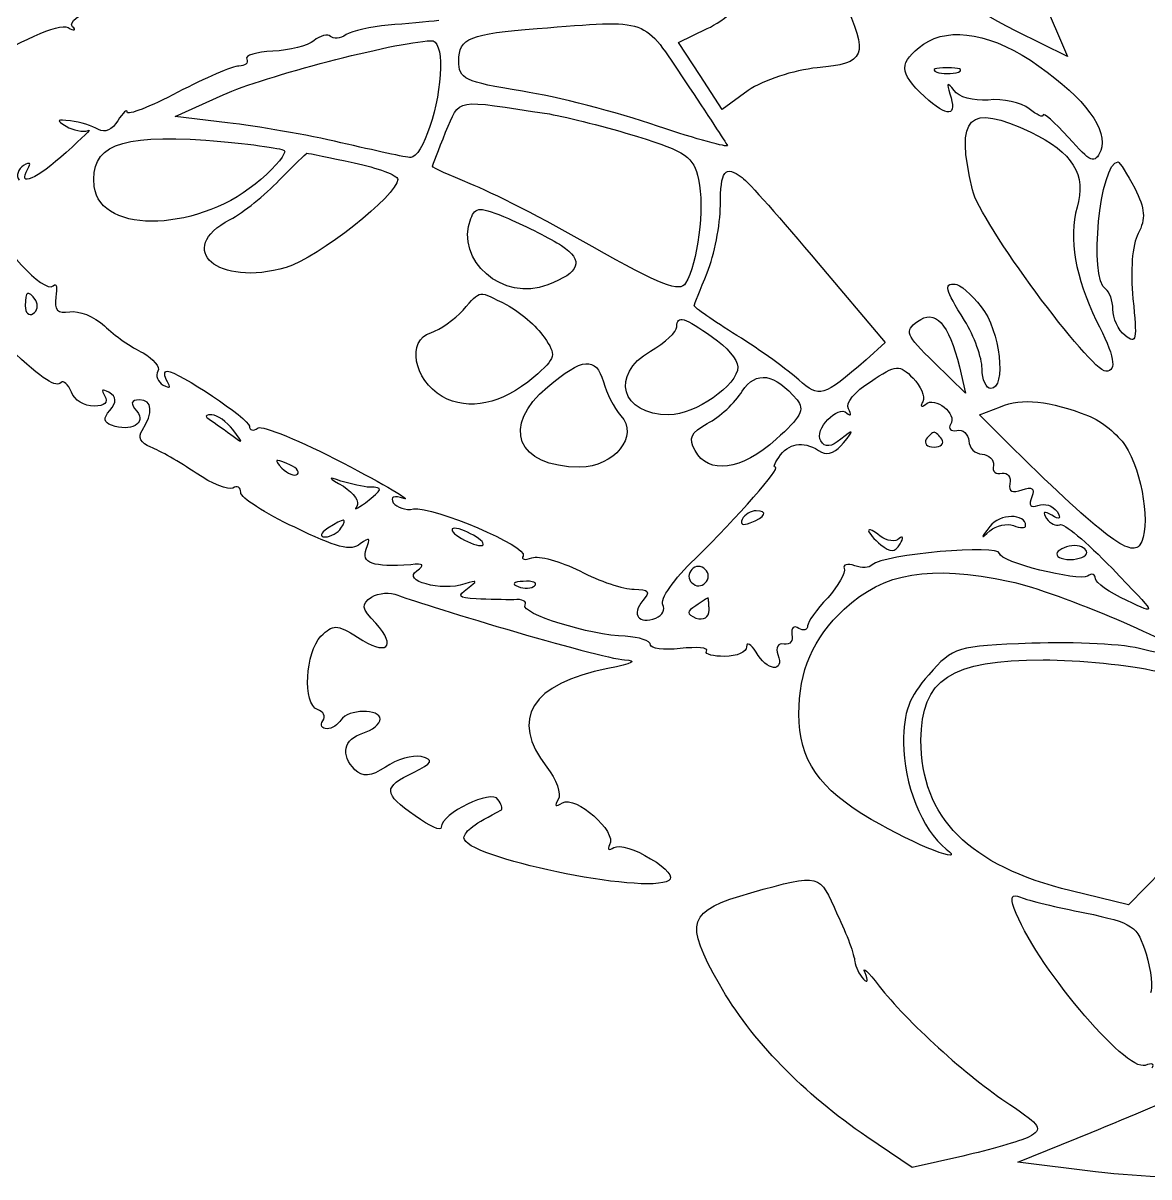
# Model space of a CAD drawing. Header units: millimetres. Extents: x -264 to 389, y -90 to 473.
# Drawn here: x 114.6 to 203.2, y 41.3 to 132.1 of the extents above; entities that cross this region are included whole.
import ezdxf

# ---------------------------------------------------------------- set-up
doc = ezdxf.new("R2010")
doc.units = ezdxf.units.MM
doc.layers.get('0').update_dxf_attribs({"linetype": 'CONTINUOUS'})

msp = doc.modelspace()

# ---------------------------------------------------------------- linework, layer by layer
for p, q in [((194.504, 134.751), (196.768, 129.471)), ((166.181, 130.568), (168.444, 131.665)), ((196.768, 129.471), (192.721, 131.459)), ((167.895, 127.962), (166.181, 130.568)), ((169.61, 125.287), (167.895, 127.962)), ((126.61, 124.739), (130.382, 126.453)), ((171.667, 126.796), (169.61, 125.287)), ((130.725, 124.259), (126.61, 124.739)), ((177.154, 113.217), (182.434, 106.976)), ((182.434, 106.976), (180.926, 105.605)), ((188.744, 102.999), (186.275, 105.399)), ((188.264, 105.056), (188.744, 102.999)), ((189.841, 101.284), (191.487, 101.901)), ((192.516, 98.61), (189.841, 101.284)), ((204.243, 65.486), (201.568, 62.742)), ((201.568, 62.742), (197.042, 63.84)), ((184.56, 42.1), (180.994, 44.5)), ((192.858, 42.511), (198.619, 44.843)), ((188.538, 42.991), (184.56, 42.1)), ((198.962, 41.757), (192.858, 42.511))]:
    msp.add_line(p, q)
for points, degree in [([(192.721, 131.459), (188.401, 133.654), (188.058, 134.34), (189.429, 138.249)], 3), ([(168.444, 131.665), (169.678, 132.214), (171.736, 133.928), (172.97, 135.437)], 3), ([(179.142, 133.997), (181.131, 129.471), (180.926, 128.922), (177.085, 128.579)], 3), ([(118.518, 131.802), (118.243, 132.145), (118.998, 132.762), (120.232, 133.243)], 3), ([(105.007, 123.779), (105.007, 125.424), (116.735, 132.557), (118.175, 131.734)], 3), ([(118.175, 131.734), (118.655, 131.459), (118.861, 131.528), (118.518, 131.802)], 3), ([(143.344, 131.94), (141.972, 131.802), (140.532, 131.459), (140.052, 131.185)], 3), ([(147.321, 132.282), (146.498, 132.214), (144.715, 132.008), (143.344, 131.94)], 3), ([(148.899, 129.128), (148.899, 130.911), (149.79, 131.254), (155.071, 131.665)], 3), ([(155.071, 131.665), (164.055, 132.351), (163.3, 132.625), (166.729, 127.482)], 3), ([(130.382, 126.453), (133.537, 127.893), (143.755, 130.568), (146.704, 130.705)], 3), ([(137.514, 130.705), (137.034, 130.294), (135.594, 129.951), (134.291, 129.882)], 3), ([(138.817, 131.048), (138.612, 131.254), (137.994, 131.117), (137.514, 130.705)], 3), ([(140.052, 131.185), (139.572, 130.842), (139.023, 130.842), (138.817, 131.048)], 3), ([(146.704, 130.705), (147.184, 130.774), (147.527, 129.882), (147.459, 128.579)], 3), ([(185.452, 130.431), (187.509, 131.871), (191.007, 131.254), (194.504, 128.716)], 3), ([(134.291, 129.882), (132.988, 129.814), (132.028, 129.539), (132.234, 129.265)], 3), ([(185.52, 126.316), (183.463, 128.236), (183.463, 128.991), (185.452, 130.431)], 3), ([(132.234, 129.265), (132.371, 128.922), (132.097, 128.716), (131.617, 128.716)], 3), ([(153.905, 126.727), (149.31, 127.482), (148.899, 127.688), (148.899, 129.128)], 3), ([(131.617, 128.716), (131.136, 128.716), (128.942, 127.756), (126.816, 126.659)], 3), ([(147.459, 128.579), (147.459, 125.699), (146.018, 121.515), (145.127, 121.515)], 3), ([(177.085, 128.579), (175.233, 128.373), (172.833, 127.619), (171.667, 126.796)], 3), ([(187.303, 128.579), (186.343, 128.579), (186, 128.442), (186.481, 128.236)], 3), ([(186.481, 128.236), (186.892, 128.099), (187.715, 128.099), (188.195, 128.236)], 3), ([(188.195, 128.236), (188.607, 128.442), (188.264, 128.579), (187.303, 128.579)], 3), ([(194.504, 128.716), (198.139, 126.179), (199.991, 123.641), (199.374, 122.064)], 3), ([(166.729, 127.482), (168.444, 124.944), (169.884, 122.681), (170.021, 122.475)], 3), ([(187.852, 126.796), (187.303, 127.482), (187.235, 127.413), (187.509, 126.522)], 3), ([(126.816, 126.659), (124.621, 125.493), (122.838, 124.807), (122.838, 125.082)], 3), ([(164.535, 123.984), (161.38, 125.082), (156.58, 126.316), (153.905, 126.727)], 3), ([(187.509, 126.522), (188.126, 124.739), (187.372, 124.601), (185.52, 126.316)], 3), ([(190.527, 126.042), (189.361, 125.973), (188.195, 126.247), (187.852, 126.796)], 3), ([(147.87, 123.504), (149.036, 126.247), (148.419, 126.11), (156.031, 124.944)], 3), ([(193.75, 125.356), (193.133, 125.836), (191.693, 126.179), (190.527, 126.042)], 3), ([(194.847, 124.876), (194.847, 124.601), (194.367, 124.876), (193.75, 125.356)], 3), ([(118.381, 124.396), (117.283, 124.533), (117.215, 124.464), (118.038, 123.984)], 3), ([(120.575, 123.71), (120.095, 123.984), (119.135, 124.327), (118.381, 124.396)], 3), ([(122.084, 124.396), (121.672, 123.71), (121.055, 123.436), (120.575, 123.71)], 3), ([(122.838, 125.082), (122.838, 125.356), (122.495, 125.082), (122.084, 124.396)], 3), ([(156.031, 124.944), (157.471, 124.67), (160.626, 123.916), (162.958, 123.161)], 3), ([(189.292, 118.978), (187.921, 124.807), (188.949, 125.836), (193.887, 123.504)], 3), ([(196.836, 123.093), (195.739, 124.327), (194.847, 125.082), (194.847, 124.876)], 3), ([(118.038, 123.984), (118.586, 123.641), (119.341, 123.504), (119.752, 123.641)], 3), ([(119.752, 123.641), (120.095, 123.847), (119.341, 123.093), (118.038, 121.927)], 3), ([(139.64, 122.681), (137.034, 123.298), (132.988, 123.984), (130.725, 124.259)], 3), ([(146.841, 120.83), (146.841, 120.898), (147.321, 122.133), (147.87, 123.504)], 3), ([(170.021, 122.475), (170.09, 122.27), (167.621, 122.956), (164.535, 123.984)], 3), ([(193.887, 123.504), (197.179, 121.927), (198.276, 120.144), (197.522, 117.606)], 3), ([(120.232, 119.252), (119.889, 122.407), (122.152, 123.367), (129.01, 122.887)], 3), ([(129.01, 122.887), (132.234, 122.613), (134.977, 122.27), (135.183, 122.064)], 3), ([(145.127, 121.515), (144.784, 121.515), (142.315, 122.064), (139.64, 122.681)], 3), ([(162.958, 123.161), (166.798, 121.995), (167.347, 121.584), (167.758, 119.801)], 3), ([(199.374, 122.064), (198.894, 120.967), (198.619, 121.104), (196.836, 123.093)], 3), ([(118.038, 121.927), (115.706, 119.801), (114.129, 119.115), (115.02, 120.624)], 3), ([(135.183, 122.064), (135.388, 121.927), (134.565, 120.83), (133.331, 119.801)], 3), ([(134.771, 119.732), (135.937, 120.898), (136.897, 121.858), (136.966, 121.858)], 3), ([(136.966, 121.858), (137.103, 121.858), (138.749, 121.515), (140.669, 121.104)], 3), ([(114.677, 120.898), (114.266, 120.624), (114.06, 120.075), (114.334, 119.732)], 3), ([(115.02, 120.624), (115.294, 121.104), (115.226, 121.172), (114.677, 120.898)], 3), ([(140.669, 121.104), (142.521, 120.692), (144.098, 120.144), (144.098, 119.801)], 3), ([(149.79, 119.458), (148.144, 120.144), (146.841, 120.692), (146.841, 120.83)], 3), ([(199.785, 111.16), (198.413, 111.983), (199.305, 121.172), (200.745, 121.172)], 3), ([(200.745, 121.172), (200.882, 121.172), (201.431, 120.212), (202.048, 119.115)], 3), ([(133.331, 119.801), (128.736, 115.686), (120.712, 115.343), (120.232, 119.252)], 3), ([(144.098, 119.801), (144.098, 118.566), (137.857, 113.629), (135.32, 112.874)], 3), ([(167.758, 119.801), (168.238, 117.538), (167.69, 113.149), (166.729, 111.64)], 3), ([(169.473, 117.743), (169.473, 120.487), (169.816, 120.967), (171.187, 119.938)], 3), ([(171.187, 119.938), (171.599, 119.664), (174.273, 116.646), (177.154, 113.217)], 3), ([(130.931, 116.646), (131.959, 117.195), (133.674, 118.566), (134.771, 119.732)], 3), ([(159.391, 114.52), (155.688, 116.646), (151.368, 118.841), (149.79, 119.458)], 3), ([(199.785, 104.713), (198.551, 104.713), (189.841, 116.509), (189.292, 118.978)], 3), ([(202.048, 119.115), (202.871, 117.469), (202.94, 116.715), (202.323, 115.549)], 3), ([(149.859, 116.715), (150.202, 117.675), (150.545, 117.675), (152.808, 116.715)], 3), ([(168.444, 112.463), (168.993, 113.834), (169.473, 116.235), (169.473, 117.743)], 3), ([(197.522, 117.606), (196.836, 115.137), (197.385, 112.12), (199.031, 108.691)], 3), ([(112.483, 116.372), (112.551, 114.795), (116.323, 110.748), (117.009, 111.434)], 3), ([(135.32, 112.874), (129.971, 111.297), (126.473, 114.314), (130.931, 116.646)], 3), ([(155.894, 111.503), (152.396, 110.131), (148.556, 113.423), (149.859, 116.715)], 3), ([(152.808, 116.715), (154.248, 116.098), (156.1, 115.137), (156.991, 114.589)], 3), ([(202.323, 115.549), (201.842, 114.657), (201.705, 112.6), (201.911, 110.405)], 3), ([(156.991, 114.589), (158.774, 113.423), (158.431, 112.463), (155.894, 111.503)], 3), ([(166.729, 111.64), (166.318, 110.885), (164.809, 111.434), (159.391, 114.52)], 3), ([(167.415, 109.857), (167.415, 109.925), (167.895, 111.16), (168.444, 112.463)], 3), ([(115.637, 110.268), (115.02, 111.16), (114.814, 111.023), (114.814, 109.857)], 3), ([(117.009, 111.434), (117.283, 111.708), (117.352, 111.297), (117.215, 110.543)], 3), ([(149.242, 109.514), (150.682, 111.16), (150.407, 111.091), (152.671, 109.925)], 3), ([(188.675, 108.691), (187.098, 111.228), (187.029, 111.571), (187.921, 111.571)], 3), ([(187.921, 111.571), (188.264, 111.571), (189.224, 110.748), (189.978, 109.788)], 3), ([(200.334, 109.582), (200.334, 110.268), (200.059, 110.954), (199.785, 111.16)], 3), ([(114.814, 109.857), (114.814, 109.308), (115.089, 109.034), (115.432, 109.24)], 3), ([(115.432, 109.24), (115.775, 109.445), (115.843, 109.925), (115.637, 110.268)], 3), ([(117.215, 110.543), (117.078, 109.514), (117.352, 109.24), (118.312, 109.377)], 3), ([(152.671, 109.925), (153.699, 109.377), (155.002, 108.279), (155.62, 107.388)], 3), ([(170.776, 107.525), (168.924, 108.691), (167.415, 109.72), (167.415, 109.857)], 3), ([(201.911, 110.405), (202.254, 107.182), (202.185, 106.771), (201.294, 107.525)], 3), ([(118.312, 109.377), (118.998, 109.514), (120.232, 109.034), (121.055, 108.279)], 3), ([(146.704, 107.731), (147.459, 108.005), (148.556, 108.759), (149.242, 109.514)], 3), ([(184.972, 108.622), (186.343, 109.651), (187.441, 108.485), (188.264, 105.056)], 3), ([(189.978, 109.788), (191.487, 107.937), (191.967, 103.342), (190.732, 103.342)], 3), ([(201.294, 107.525), (200.745, 107.937), (200.334, 108.897), (200.334, 109.582)], 3), ([(121.055, 108.279), (121.81, 107.525), (123.181, 106.565), (124.073, 106.153)], 3), ([(163.986, 106.291), (165.152, 106.976), (166.044, 107.799), (166.044, 108.211)], 3), ([(166.044, 108.211), (166.044, 109.171), (166.661, 108.965), (168.855, 107.388)], 3), ([(186.275, 105.399), (184.012, 107.594), (183.943, 107.868), (184.972, 108.622)], 3), ([(190.047, 104.919), (190.047, 105.742), (189.429, 107.456), (188.675, 108.691)], 3), ([(199.031, 108.691), (200.471, 105.948), (200.677, 104.713), (199.785, 104.713)], 3), ([(147.596, 102.724), (145.333, 104.027), (144.784, 107.182), (146.704, 107.731)], 3), ([(155.62, 107.388), (156.58, 105.948), (156.58, 105.811), (154.797, 104.233)], 3), ([(168.855, 107.388), (169.953, 106.634), (170.844, 105.605), (170.844, 105.056)], 3), ([(175.645, 104.027), (174.822, 104.782), (172.627, 106.359), (170.776, 107.525)], 3), ([(117.626, 103.822), (117.215, 103.41), (116.323, 103.959), (113.58, 106.496)], 3), ([(165.426, 101.284), (161.655, 101.284), (160.763, 104.439), (163.986, 106.291)], 3), ([(124.073, 106.153), (124.896, 105.673), (125.444, 105.056), (125.239, 104.713)], 3), ([(155.894, 103.479), (158.637, 105.811), (159.666, 105.879), (160.283, 103.89)], 3), ([(180.926, 105.605), (177.497, 102.656), (177.291, 102.587), (175.645, 104.027)], 3), ([(125.239, 104.713), (125.033, 104.37), (125.239, 103.89), (125.65, 103.616)], 3), ([(125.993, 103.89), (125.719, 104.37), (125.719, 104.713), (125.993, 104.713)], 3), ([(125.993, 104.713), (126.816, 104.713), (132.439, 100.941), (132.439, 100.393)], 3), ([(170.844, 105.056), (170.844, 103.616), (167.484, 101.284), (165.426, 101.284)], 3), ([(181.268, 103.89), (183.326, 105.262), (183.532, 105.262), (184.629, 104.165)], 3), ([(190.732, 103.342), (190.39, 103.342), (190.047, 104.027), (190.047, 104.919)], 3), ([(118.449, 103.067), (118.175, 103.685), (117.832, 104.027), (117.626, 103.822)], 3), ([(125.65, 103.616), (126.199, 103.342), (126.267, 103.41), (125.993, 103.89)], 3), ([(154.797, 104.233), (152.259, 102.107), (149.722, 101.559), (147.596, 102.724)], 3), ([(158.431, 97.169), (153.425, 97.169), (152.191, 100.393), (155.894, 103.479)], 3), ([(160.283, 103.89), (160.489, 102.999), (161.106, 101.833), (161.655, 101.216)], 3), ([(171.187, 103.136), (172.284, 104.782), (173.725, 104.576), (175.508, 102.45)], 3), ([(179.554, 101.764), (179.28, 102.176), (180.034, 103.136), (181.268, 103.89)], 3), ([(184.629, 104.165), (185.246, 103.547), (185.589, 102.724), (185.383, 102.313)], 3), ([(120.232, 101.97), (119.478, 101.97), (118.655, 102.45), (118.449, 103.067)], 3), ([(121.055, 102.793), (121.398, 102.244), (121.055, 101.97), (120.232, 101.97)], 3), ([(121.398, 103.067), (120.849, 103.342), (120.781, 103.273), (121.055, 102.793)], 3), ([(121.467, 101.627), (122.015, 102.313), (122.015, 102.656), (121.398, 103.067)], 3), ([(168.444, 100.598), (169.404, 101.079), (170.639, 102.244), (171.187, 103.136)], 3), ([(123.798, 102.45), (123.113, 102.45), (123.044, 102.176), (123.593, 101.559)], 3), ([(124.004, 100.05), (124.896, 101.49), (124.827, 102.45), (123.798, 102.45)], 3), ([(175.508, 102.45), (176.125, 101.696), (175.782, 101.079), (173.862, 99.364)], 3), ([(179.417, 101.421), (179.76, 101.147), (179.76, 101.284), (179.554, 101.764)], 3), ([(185.383, 102.313), (185.178, 101.97), (185.246, 101.833), (185.589, 102.107)], 3), ([(185.589, 102.107), (186.343, 102.793), (188.126, 101.353), (187.578, 100.53)], 3), ([(191.487, 101.901), (193.201, 102.656), (195.327, 102.382), (198.413, 101.216)], 3), ([(121.604, 100.461), (120.987, 100.667), (120.918, 101.01), (121.467, 101.627)], 3), ([(123.593, 101.559), (124.347, 100.598), (123.113, 99.913), (121.604, 100.461)], 3), ([(129.491, 101.284), (129.079, 101.284), (128.942, 101.216), (129.079, 101.079)], 3), ([(129.079, 101.079), (129.216, 101.01), (129.971, 100.461), (130.725, 99.913)], 3), ([(131.136, 100.118), (130.656, 100.736), (129.902, 101.284), (129.491, 101.284)], 3), ([(161.655, 101.216), (163.095, 99.638), (161.106, 97.169), (158.431, 97.169)], 3), ([(177.359, 99.227), (176.811, 100.118), (178.731, 102.107), (179.417, 101.421)], 3), ([(198.413, 101.216), (199.442, 100.804), (200.745, 99.707), (201.294, 98.884)], 3), ([(124.69, 98.747), (123.867, 99.021), (123.661, 99.57), (124.004, 100.05)], 3), ([(130.725, 99.913), (132.028, 98.953), (132.028, 98.953), (131.136, 100.118)], 3), ([(132.439, 100.393), (132.439, 100.05), (132.714, 99.981), (133.125, 100.256)], 3), ([(133.125, 100.256), (133.468, 100.461), (136.486, 99.227), (139.778, 97.512)], 3), ([(167.484, 98.472), (166.935, 99.433), (167.141, 99.913), (168.444, 100.598)], 3), ([(179.142, 99.09), (180.034, 100.118), (179.965, 100.187), (178.937, 99.364)], 3), ([(186.275, 99.913), (186.138, 99.913), (185.863, 99.638), (185.658, 99.364)], 3), ([(186.892, 99.364), (186.686, 99.638), (186.412, 99.913), (186.275, 99.913)], 3), ([(187.578, 100.53), (187.372, 100.187), (187.578, 99.981), (188.058, 100.05)], 3), ([(188.058, 100.05), (188.538, 100.187), (188.949, 99.776), (189.018, 99.227)], 3), ([(173.862, 99.364), (171.119, 96.895), (168.513, 96.552), (167.484, 98.472)], 3), ([(174.205, 98.13), (175.028, 99.158), (176.125, 99.227), (177.428, 98.335)], 3), ([(178.937, 99.364), (178.182, 98.747), (177.702, 98.678), (177.359, 99.227)], 3), ([(177.428, 98.335), (177.908, 98.061), (178.662, 98.404), (179.142, 99.09)], 3), ([(185.658, 99.364), (185.452, 99.021), (185.726, 98.747), (186.275, 98.747)], 3), ([(186.275, 98.747), (186.823, 98.747), (187.098, 99.021), (186.892, 99.364)], 3), ([(189.018, 99.227), (189.018, 98.678), (189.498, 98.198), (190.047, 98.198)], 3), ([(128.256, 96.689), (126.953, 97.581), (125.376, 98.472), (124.69, 98.747)], 3), ([(173.793, 97.169), (173.587, 97.169), (173.793, 97.581), (174.205, 98.13)], 3), ([(190.047, 98.198), (190.595, 98.13), (191.007, 97.787), (190.938, 97.307)], 3), ([(202.46, 91.066), (201.774, 90.037), (199.579, 91.683), (192.516, 98.61)], 3), ([(201.294, 98.884), (202.665, 96.827), (203.351, 92.3), (202.46, 91.066)], 3), ([(135.388, 97.444), (134.428, 97.855), (134.36, 97.787), (134.977, 97.101)], 3), ([(134.977, 97.101), (135.457, 96.621), (136.006, 96.415), (136.211, 96.621)], 3), ([(136.211, 96.621), (136.417, 96.827), (136.074, 97.238), (135.388, 97.444)], 3), ([(139.778, 97.512), (143.069, 95.798), (145.264, 94.495), (144.578, 94.701)], 3), ([(167.484, 89.969), (170.844, 93.26), (174.273, 97.169), (173.793, 97.169)], 3), ([(190.938, 97.307), (190.801, 96.827), (191.144, 96.552), (191.624, 96.689)], 3), ([(131.136, 95.524), (130.794, 95.318), (129.491, 95.866), (128.256, 96.689)], 3), ([(139.64, 96.072), (138.543, 96.484), (138.612, 96.347), (139.846, 95.661)], 3), ([(191.624, 96.689), (192.036, 96.758), (192.378, 96.415), (192.241, 95.866)], 3), ([(131.754, 95.181), (131.754, 95.592), (131.479, 95.729), (131.136, 95.524)], 3), ([(141.904, 95.592), (141.423, 95.592), (140.395, 95.866), (139.64, 96.072)], 3), ([(139.846, 95.661), (140.669, 95.112), (141.149, 94.426), (140.875, 94.083)], 3), ([(141.561, 94.358), (142.932, 95.455), (143.001, 95.592), (141.904, 95.592)], 3), ([(192.241, 95.866), (192.104, 95.249), (192.447, 95.112), (193.201, 95.386)], 3), ([(193.201, 95.386), (193.956, 95.661), (194.23, 95.524), (193.956, 94.838)], 3), ([(136.006, 92.437), (133.674, 93.535), (131.754, 94.769), (131.754, 95.181)], 3), ([(144.578, 94.701), (143.824, 94.975), (143.481, 94.838), (143.755, 94.358)], 3), ([(193.956, 94.838), (193.681, 94.152), (193.887, 93.946), (194.436, 94.152)], 3), ([(140.875, 94.083), (140.601, 93.74), (140.875, 93.878), (141.561, 94.358)], 3), ([(143.755, 94.358), (144.03, 94.015), (144.715, 93.74), (145.333, 93.878)], 3), ([(145.333, 93.878), (146.91, 94.083), (154.385, 90.929), (153.974, 90.174)], 3), ([(172.284, 93.74), (171.873, 93.74), (171.393, 93.466), (171.187, 93.055)], 3), ([(171.804, 92.78), (173.039, 93.26), (173.245, 93.74), (172.284, 93.74)], 3), ([(194.436, 94.152), (194.984, 94.358), (195.602, 94.152), (195.945, 93.672)], 3), ([(195.533, 93.398), (194.916, 93.74), (194.779, 93.672), (195.122, 93.123)], 3), ([(195.945, 93.672), (196.287, 93.123), (196.15, 92.986), (195.533, 93.398)], 3), ([(139.64, 92.369), (140.189, 93.192), (139.915, 93.192), (138.612, 92.369)], 3), ([(171.187, 93.055), (170.981, 92.643), (171.256, 92.575), (171.804, 92.78)], 3), ([(193.476, 92.575), (193.476, 93.535), (191.418, 93.535), (190.664, 92.506)], 3), ([(190.664, 92.163), (191.144, 92.575), (192.036, 92.78), (192.516, 92.575)], 3), ([(192.516, 92.575), (193.064, 92.369), (193.476, 92.369), (193.476, 92.575)], 3), ([(195.122, 93.123), (195.396, 92.712), (195.876, 92.506), (196.15, 92.643)], 3), ([(196.15, 92.643), (196.425, 92.849), (198.276, 91.272), (200.265, 89.214)], 3), ([(141.149, 91.134), (140.463, 90.517), (139.229, 90.86), (136.006, 92.437)], 3), ([(138.612, 92.369), (137.994, 91.957), (137.926, 91.683), (138.406, 91.683)], 3), ([(138.406, 91.683), (138.817, 91.683), (139.435, 92.026), (139.64, 92.369)], 3), ([(148.556, 92.369), (148.213, 92.369), (148.35, 92.026), (148.899, 91.683)], 3), ([(150.27, 91.683), (149.722, 92.026), (148.967, 92.369), (148.556, 92.369)], 3), ([(148.899, 91.683), (149.447, 91.34), (150.27, 90.997), (150.613, 90.997)], 3), ([(150.613, 90.997), (151.025, 90.997), (150.819, 91.34), (150.27, 91.683)], 3), ([(182.023, 91.752), (181.543, 92.163), (181.131, 92.369), (181.131, 92.163)], 3), ([(181.131, 92.163), (181.131, 92.026), (181.543, 91.477), (182.091, 91.066)], 3), ([(183.532, 91.546), (183.257, 91.272), (182.571, 91.34), (182.023, 91.752)], 3), ([(183.6, 91.134), (183.874, 91.614), (183.874, 91.82), (183.532, 91.546)], 3), ([(190.664, 92.506), (189.91, 91.546), (189.91, 91.477), (190.664, 92.163)], 3), ([(141.629, 90.723), (141.972, 91.614), (141.904, 91.683), (141.149, 91.134)], 3), ([(182.091, 91.066), (182.846, 90.449), (183.189, 90.449), (183.6, 91.134)], 3), ([(197.316, 90.997), (196.768, 90.997), (196.15, 90.723), (195.945, 90.449)], 3), ([(198.276, 90.449), (198.276, 90.723), (197.865, 90.997), (197.316, 90.997)], 3), ([(145.127, 89.489), (142.109, 89.283), (141.218, 89.626), (141.629, 90.723)], 3), ([(153.974, 90.174), (153.768, 89.9), (154.111, 89.831), (154.659, 90.037)], 3), ([(154.659, 90.037), (155.208, 90.243), (156.854, 89.763), (158.431, 89.008)], 3), ([(164.946, 86.334), (164.672, 86.745), (165.838, 88.391), (167.484, 89.969)], 3), ([(191.418, 90.38), (191.418, 91.134), (182.297, 90.311), (181.406, 89.489)], 3), ([(198.345, 88.597), (197.59, 88.185), (191.418, 89.694), (191.418, 90.38)], 3), ([(195.945, 90.449), (195.807, 90.174), (196.219, 89.9), (196.973, 89.9)], 3), ([(196.973, 89.9), (197.659, 89.9), (198.276, 90.174), (198.276, 90.449)], 3), ([(145.607, 89.008), (146.224, 89.489), (146.155, 89.626), (145.127, 89.489)], 3), ([(149.379, 87.98), (147.527, 87.363), (144.372, 88.254), (145.607, 89.008)], 3), ([(158.431, 89.008), (159.94, 88.185), (161.86, 87.568), (162.683, 87.568)], 3), ([(167.141, 89.008), (166.867, 88.666), (167.004, 88.185), (167.347, 87.98)], 3), ([(168.17, 89.214), (167.827, 89.489), (167.347, 89.351), (167.141, 89.008)], 3), ([(168.375, 88.185), (168.65, 88.528), (168.513, 89.008), (168.17, 89.214)], 3), ([(179.211, 89.214), (179.348, 88.871), (178.731, 87.843), (177.908, 86.882)], 3), ([(180.034, 89.42), (179.485, 89.626), (179.074, 89.489), (179.211, 89.214)], 3), ([(181.406, 89.489), (181.2, 89.214), (180.583, 89.214), (180.034, 89.42)], 3), ([(200.265, 89.214), (203.831, 85.511), (203.9, 85.511), (201.431, 86.677)], 3), ([(149.584, 87.637), (150.407, 88.254), (150.407, 88.323), (149.379, 87.98)], 3), ([(153.974, 88.185), (153.219, 88.185), (153.013, 87.98), (153.562, 87.774)], 3), ([(154.865, 87.843), (155.139, 88.048), (154.728, 88.254), (153.974, 88.185)], 3), ([(167.347, 87.98), (167.69, 87.705), (168.17, 87.843), (168.375, 88.185)], 3), ([(179.211, 85.991), (182.366, 88.94), (185.863, 89.489), (192.241, 88.185)], 3), ([(192.241, 88.185), (196.013, 87.363), (206.3, 82.973), (205.752, 82.425)], 3), ([(198.962, 88.391), (198.962, 88.734), (198.688, 88.871), (198.345, 88.597)], 3), ([(201.431, 86.677), (200.059, 87.294), (198.962, 88.117), (198.962, 88.391)], 3), ([(142.041, 86.951), (142.589, 87.294), (143.549, 87.363), (144.098, 87.088)], 3), ([(150.27, 86.814), (148.83, 86.882), (148.762, 87.02), (149.584, 87.637)], 3), ([(153.562, 87.774), (154.042, 87.568), (154.659, 87.637), (154.865, 87.843)], 3), ([(162.683, 87.568), (163.849, 87.568), (163.986, 87.363), (163.369, 86.677)], 3), ([(142.384, 84.894), (141.218, 86.06), (141.218, 86.402), (142.041, 86.951)], 3), ([(144.098, 87.088), (144.647, 86.882), (148.556, 85.648), (152.671, 84.414)], 3), ([(153.219, 86.745), (152.533, 86.745), (151.23, 86.745), (150.27, 86.814)], 3), ([(154.111, 86.334), (154.317, 86.608), (153.905, 86.814), (153.219, 86.745)], 3), ([(161.997, 83.865), (159.254, 83.934), (153.699, 85.648), (154.111, 86.334)], 3), ([(163.369, 86.677), (162.478, 85.579), (163.026, 84.756), (164.398, 85.305)], 3), ([(164.398, 85.305), (164.946, 85.511), (165.152, 85.991), (164.946, 86.334)], 3), ([(167.552, 86.265), (166.798, 85.785), (166.798, 85.648), (167.552, 85.305)], 3), ([(168.513, 86.882), (168.444, 86.882), (168.033, 86.608), (167.552, 86.265)], 3), ([(168.581, 85.922), (168.581, 86.471), (168.513, 86.882)], 2), ([(177.908, 86.882), (177.016, 85.991), (176.331, 84.962), (176.331, 84.688)], 3), ([(167.552, 85.305), (168.17, 85.099), (168.581, 85.374), (168.581, 85.922)], 3), ([(175.645, 77.761), (175.645, 81.122), (176.742, 83.728), (179.211, 85.991)], 3), ([(138.063, 83.865), (139.023, 84.825), (139.297, 84.825), (140.943, 83.796)], 3), ([(140.943, 83.796), (143.207, 82.288), (144.098, 82.973), (142.384, 84.894)], 3), ([(152.671, 84.414), (156.854, 83.179), (160.969, 82.082), (161.929, 82.013)], 3), ([(175.645, 84.482), (175.233, 84.756), (175.028, 84.551), (175.096, 84.002)], 3), ([(176.331, 84.688), (176.331, 84.345), (175.988, 84.276), (175.645, 84.482)], 3), ([(137.789, 78.104), (136.623, 78.516), (136.829, 82.631), (138.063, 83.865)], 3), ([(163.986, 83.179), (163.986, 83.522), (163.095, 83.796), (161.997, 83.865)], 3), ([(175.096, 84.002), (175.233, 83.522), (174.959, 83.179), (174.479, 83.248)], 3), ([(166.318, 82.905), (165.015, 82.768), (163.986, 82.905), (163.986, 83.179)], 3), ([(168.375, 82.699), (168.581, 82.973), (167.621, 83.042), (166.318, 82.905)], 3), ([(169.816, 82.288), (168.924, 82.288), (168.238, 82.425), (168.375, 82.699)], 3), ([(171.53, 83.042), (171.53, 82.631), (170.776, 82.288), (169.816, 82.288)], 3), ([(172.284, 82.631), (171.873, 83.248), (171.53, 83.453), (171.53, 83.042)], 3), ([(173.999, 82.425), (174.548, 80.985), (173.107, 81.122), (172.284, 82.631)], 3), ([(174.479, 83.248), (173.999, 83.385), (173.793, 82.973), (173.999, 82.425)], 3), ([(193.956, 83.316), (188.058, 83.111), (187.784, 83.042), (185.863, 80.847)], 3), ([(202.734, 82.836), (201.294, 83.248), (197.385, 83.453), (193.956, 83.316)], 3), ([(205.752, 82.425), (205.546, 82.288), (204.174, 82.425), (202.734, 82.836)], 3), ([(161.929, 82.013), (163.026, 81.945), (162.615, 81.739), (160.626, 81.327)], 3), ([(185.246, 75.704), (185.246, 80.505), (187.578, 82.013), (194.847, 82.013)], 3), ([(194.847, 82.013), (197.659, 82.013), (201.705, 81.602), (203.763, 81.122)], 3), ([(160.626, 81.327), (154.591, 80.162), (152.876, 77.35), (155.825, 73.578)], 3), ([(185.863, 80.847), (184.286, 79.064), (183.874, 77.967), (183.874, 75.498)], 3), ([(138.2, 77.213), (138.475, 77.556), (138.269, 77.967), (137.789, 78.104)], 3), ([(138.543, 76.595), (138.132, 76.595), (137.994, 76.87), (138.2, 77.213)], 3), ([(139.64, 77.281), (139.435, 76.938), (138.886, 76.595), (138.543, 76.595)], 3), ([(142.726, 77.35), (142.726, 78.173), (140.189, 78.173), (139.64, 77.281)], 3), ([(141.355, 76.253), (142.109, 76.458), (142.726, 77.007), (142.726, 77.35)], 3), ([(181.337, 69.463), (177.222, 71.863), (175.645, 74.127), (175.645, 77.761)], 3), ([(140.738, 73.372), (139.572, 74.538), (139.846, 75.773), (141.355, 76.253)], 3), ([(183.874, 75.498), (183.874, 72.275), (185.315, 68.64), (187.235, 67.131)], 3), ([(197.042, 63.84), (189.018, 65.828), (185.246, 69.6), (185.246, 75.704)], 3), ([(145.95, 74.401), (145.264, 74.538), (144.03, 74.195), (143.138, 73.578)], 3), ([(143.138, 73.578), (141.972, 72.824), (141.355, 72.755), (140.738, 73.372)], 3), ([(145.333, 73.166), (146.841, 73.921), (146.978, 74.127), (145.95, 74.401)], 3), ([(155.825, 73.578), (156.58, 72.618), (156.991, 71.452), (156.717, 71.04)], 3), ([(145.47, 69.737), (142.932, 71.521), (142.932, 72.001), (145.333, 73.166)], 3), ([(151.985, 71.04), (151.505, 71.863), (147.527, 69.943), (147.527, 68.846)], 3), ([(152.259, 70.218), (152.328, 70.286), (152.259, 70.698), (151.985, 71.04)], 3), ([(156.717, 71.04), (156.374, 70.492), (156.511, 70.423), (157.06, 70.766)], 3), ([(157.06, 70.766), (158.088, 71.383), (161.38, 68.503), (160.763, 67.474)], 3), ([(149.31, 68.023), (149.379, 68.572), (150.133, 69.12), (152.259, 70.218)], 3), ([(147.527, 68.846), (147.527, 68.503), (146.636, 68.915), (145.47, 69.737)], 3), ([(187.235, 67.131), (188.949, 65.828), (184.835, 67.406), (181.337, 69.463)], 3), ([(165.426, 64.663), (163.575, 63.497), (149.173, 66.514), (149.31, 68.023)], 3), ([(160.763, 67.474), (160.557, 67.063), (160.694, 66.994), (161.106, 67.269)], 3), ([(161.106, 67.269), (161.517, 67.474), (162.82, 67.131), (163.986, 66.377)], 3), ([(163.986, 66.377), (165.289, 65.623), (165.838, 64.868), (165.426, 64.663)], 3), ([(171.873, 63.702), (177.428, 65.211), (177.222, 65.28), (178.662, 61.988)], 3), ([(169.404, 56.502), (166.592, 61.439), (166.867, 62.262), (171.873, 63.702)], 3), ([(192.584, 62.468), (192.241, 63.36), (192.378, 63.634), (193.064, 63.36)], 3), ([(193.064, 63.36), (193.681, 63.085), (195.945, 62.537), (198.139, 62.125)], 3), ([(178.662, 61.988), (179.417, 60.411), (180.034, 58.765), (180.034, 58.285)], 3), ([(202.871, 50.124), (201.362, 49.575), (194.093, 58.216), (192.584, 62.468)], 3), ([(198.139, 62.125), (201.98, 61.302), (202.254, 61.096), (202.94, 58.902)], 3), ([(180.034, 58.285), (180.103, 57.873), (180.377, 57.256), (180.72, 56.913)], 3), ([(202.94, 58.902), (203.351, 57.53), (203.488, 56.159), (203.283, 55.816)], 3), ([(180.72, 56.913), (181.063, 56.57), (181.131, 56.776), (180.857, 57.393)], 3), ([(180.857, 57.393), (180.583, 57.942), (181.063, 57.53), (181.954, 56.364)], 3), ([(180.994, 44.5), (176.056, 47.86), (171.873, 52.112), (169.404, 56.502)], 3), ([(181.954, 56.364), (184.08, 53.621), (188.881, 49.232), (192.241, 47.037)], 3), ([(203.42, 49.918), (203.626, 50.261), (203.42, 50.329), (202.871, 50.124)], 3), ([(198.619, 44.843), (201.774, 46.146), (205.271, 47.586), (206.3, 48.135)], 3), ([(192.241, 47.037), (194.71, 45.392), (194.847, 45.117), (193.75, 44.5)], 3), ([(193.75, 44.5), (192.996, 44.157), (190.664, 43.471), (188.538, 42.991)], 3), ([(209.386, 41.62), (206.643, 41.208), (202.871, 41.277), (198.962, 41.757)], 3)]:
    msp.add_open_spline(points, degree=degree)

doc.saveas('drawing.dxf')
